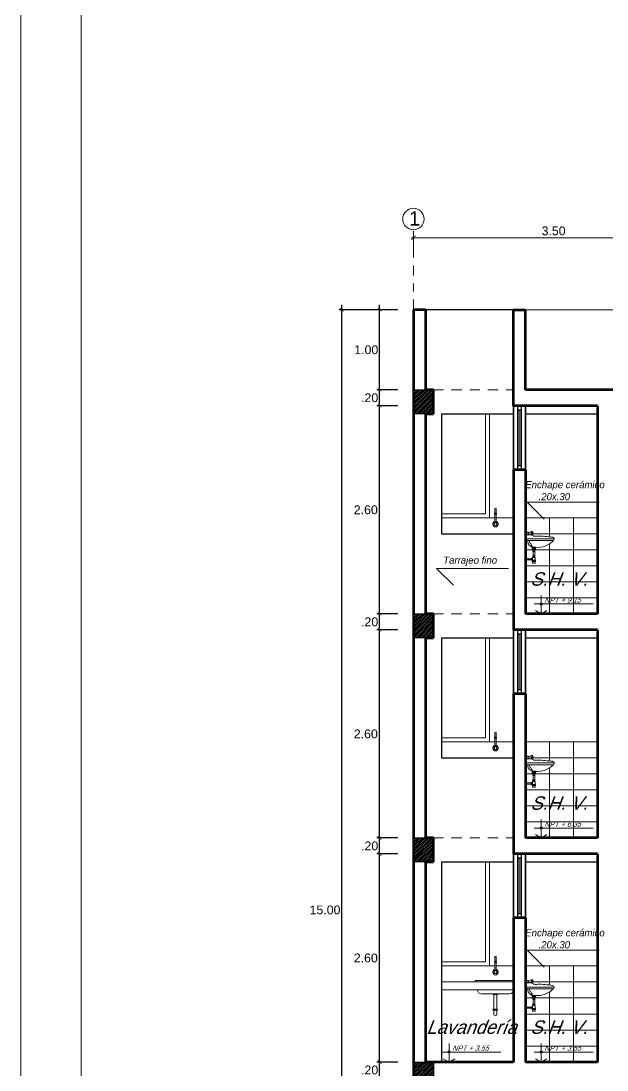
# Model space of a CAD drawing. Header units: millimetres. Extents: x 3779 to 7711, y 1445 to 3132.
# Drawn here: x 3943.88 to 3951.19, y 1457.04 to 1470.15 of the extents above; entities that cross this region are included whole.
import ezdxf

# ---------------------------------------------------------------- set-up
doc = ezdxf.new("R2010")
doc.units = ezdxf.units.MM
doc.header["$PDMODE"] = 3
doc.linetypes.add('DASHDOTX2', pattern=[50.8, 25.4, -12.7, 0, -12.7])
doc.linetypes.add('HIDDEN', pattern=[9.525, 6.35, -3.175])
for name, color, linetype, lineweight in [('cotas', 7, 'Continuous', 5), ('EJES', 20, 'DASHDOTX2', 9), ('pluma 0.0', 33, 'Continuous', 0), ('pluma 1', 1, 'Continuous', 9), ('pluma 1.5', 14, 'Continuous', 15), ('pluma 2', 2, 'Continuous', 20), ('pluma 2.5', 30, 'Continuous', 25), ('pluma 3', 251, 'Continuous', 30), ('pluma 3.5', 253, 'Continuous', 35), ('pluma 8', 98, 'Continuous', 80), ('proyecciones', 32, 'HIDDEN', 9), ('SANITARIOS', 40, 'Continuous', 9), ('TEXTO', 7, 'Continuous', 9), ('TEXTURAS', 35, 'Continuous', 5)]:
    doc.layers.add(name, color=color, linetype=linetype, lineweight=lineweight)
doc.styles.add('nombreambiente', font='stylu.ttf', dxfattribs={"oblique": 20})
doc.styles.get("Standard").update_dxf_attribs({"font": 'arial.ttf'})
doc.styles.add('TIMES', font='arial.ttf', dxfattribs={"height": 0.11})
doc.dimstyles.new('INTERIOR', dxfattribs={"dimtxt": 0.11, "dimasz": 0.0465, "dimexe": 0.0345, "dimexo": 0.195, "dimgap": 0.0295, "dimtad": 2, "dimtih": 1, "dimtoh": 1, "dimzin": 4, "dimdsep": 46, "dimtxsty": 'Standard', "dimblk": 'ARCHTICK', "dimcen": 0, "dimdle": 0.06, "dimclrd": 256, "dimclre": 256, "dimclrt": 256, "dimadec": 0, "dimazin": 0, "dimtfac": 1, "dimtmove": 0, "dimatfit": 3, "dimldrblk": 'ARCHTICK', "dimfxl": 0.0345, "dimtolj": 1, "dimtzin": 0, "dimlwe": 25, "dimarcsym": 0})
doc.dimstyles.new('julio', dxfattribs={"dimtxt": 0.11, "dimasz": 0.057, "dimexe": 0.03, "dimexo": 0.097, "dimgap": 0.0295, "dimtad": 1, "dimzin": 4, "dimdsep": 46, "dimtxsty": 'TIMES', "dimblk": 'ARCHTICK', "dimcen": 0, "dimdle": 0.03, "dimclrd": 256, "dimclre": 256, "dimclrt": 256, "dimadec": 0, "dimazin": 0, "dimtfac": 1, "dimtix": 1, "dimtmove": 2, "dimatfit": 2, "dimldrblk": 'ARCHTICK', "dimfxl": 1, "dimtolj": 1, "dimtzin": 0, "dimlwd": 5, "dimlwe": 5, "dimarcsym": 0})

# ---------------------------------------------------------------- blocks, each defined once
blk = doc.blocks.new('rtrtete')
at = {"layer": 'SANITARIOS', "linetype": 'Continuous'}
for p, q in [((1158.318, 372.94), (1158.335, 372.958)), ((1158.318, 372.94), (1158.329, 372.925)), ((1158.323, 372.945), (1158.335, 372.929)), ((1158.329, 372.951), (1158.36, 372.908)), ((1158.329, 372.925), (1158.342, 372.933)), ((1158.333, 372.908), (1158.433, 372.908)), ((1158.342, 372.958), (1158.386, 372.93)), ((1158.383, 372.913), (1158.413, 372.913)), ((1158.388, 372.948), (1158.407, 372.948)), ((1158.433, 372.821), (1158.433, 372.908)), ((1158.002, 372.847), (1158.002, 372.836)), ((1158.002, 372.847), (1158.433, 372.847)), ((1158.017, 372.821), (1158.433, 372.821)), ((1158.332, 372.722), (1158.358, 372.736))]:
    blk.add_line(p, q, dxfattribs=at)
for points in [[(1158.383, 372.913), (1158.388, 372.948)], [(1158.387, 372.908), (1158.388, 372.913)], [(1158.413, 372.913), (1158.407, 372.948)], [(1158.409, 372.908), (1158.408, 372.913)]]:
    blk.add_lwpolyline(points, dxfattribs=at)
for centre, radius, start, end in [((1158.339, 372.954), 0.005, 57.5679, 135.5431), ((1158.027, 372.847), 0.025, 90, 180), ((1158.017, 372.836), 0.015, 180, 270), ((1158.249, 373.036), 0.317, 222.9576, 276.0537), ((1158.308, 372.447), 0.276, 84.734, 95.266), ((1158.41, 372.72), 0.0768, 129.3168, 178.6564), ((1158.316, 372.81), 0.0844, 299.6379, 7.5369), ((1158.304, 372.822), 0.0714, 323.3073, 359.0777)]:
    blk.add_arc(centre, radius, start, end, dxfattribs=at)
blk.add_open_spline([(1158.023, 372.872), (1158.062, 372.876), (1158.138, 372.883), (1158.233, 372.894), (1158.308, 372.882), (1158.329, 372.905), (1158.333, 372.908)], degree=3, knots=[0.0206676, 0.0206676, 0.0206676, 0.0206676, 0.1385643, 0.2464635, 0.3206752, 0.3362965, 0.3362965, 0.3362965, 0.3362965], dxfattribs=at)
at = {"layer": 'TEXTURAS', "linetype": 'Continuous'}
for p, q in [((1158.282, 372.698), (1158.282, 372.721)), ((1158.283, 372.698), (1158.283, 372.722)), ((1158.285, 372.698), (1158.285, 372.722)), ((1158.287, 372.698), (1158.287, 372.722)), ((1158.289, 372.698), (1158.289, 372.722)), ((1158.294, 372.698), (1158.294, 372.722)), ((1158.299, 372.698), (1158.299, 372.722)), ((1158.308, 372.694), (1158.308, 372.723)), ((1158.316, 372.698), (1158.316, 372.722)), ((1158.321, 372.698), (1158.321, 372.722)), ((1158.326, 372.698), (1158.326, 372.722)), ((1158.328, 372.698), (1158.328, 372.722)), ((1158.331, 372.698), (1158.331, 372.722)), ((1158.332, 372.698), (1158.332, 372.722)), ((1158.333, 372.698), (1158.333, 372.721)), ((1158.329, 372.694), (1158.286, 372.694)), ((1158.286, 372.563), (1158.286, 372.524)), ((1158.291, 372.69), (1158.291, 372.694)), ((1158.291, 372.69), (1158.291, 372.694)), ((1158.291, 372.69), (1158.291, 372.694)), ((1158.291, 372.69), (1158.291, 372.694)), ((1158.291, 372.69), (1158.291, 372.694)), ((1158.324, 372.69), (1158.291, 372.69)), ((1158.324, 372.669), (1158.291, 372.669)), ((1158.291, 372.658), (1158.291, 372.669)), ((1158.291, 372.658), (1158.291, 372.669)), ((1158.291, 372.658), (1158.291, 372.669)), ((1158.291, 372.658), (1158.291, 372.669)), ((1158.291, 372.658), (1158.291, 372.669)), ((1158.324, 372.658), (1158.291, 372.658)), ((1158.324, 372.593), (1158.291, 372.593)), ((1158.291, 372.584), (1158.291, 372.593)), ((1158.291, 372.584), (1158.291, 372.593)), ((1158.291, 372.584), (1158.291, 372.593)), ((1158.291, 372.584), (1158.291, 372.593)), ((1158.291, 372.584), (1158.291, 372.593)), ((1158.324, 372.584), (1158.291, 372.584)), ((1158.324, 372.567), (1158.291, 372.567)), ((1158.292, 372.69), (1158.292, 372.694)), ((1158.292, 372.658), (1158.292, 372.669)), ((1158.292, 372.584), (1158.292, 372.593)), ((1158.293, 372.69), (1158.293, 372.694)), ((1158.293, 372.658), (1158.293, 372.669)), ((1158.293, 372.584), (1158.293, 372.593)), ((1158.293, 372.567), (1158.293, 372.584)), ((1158.295, 372.69), (1158.295, 372.694)), ((1158.295, 372.669), (1158.295, 372.69)), ((1158.32, 372.684), (1158.295, 372.69)), ((1158.32, 372.682), (1158.295, 372.688)), ((1158.32, 372.681), (1158.295, 372.687)), ((1158.32, 372.679), (1158.295, 372.685)), ((1158.32, 372.677), (1158.295, 372.683)), ((1158.32, 372.675), (1158.295, 372.681)), ((1158.32, 372.674), (1158.295, 372.68)), ((1158.32, 372.672), (1158.295, 372.678)), ((1158.32, 372.67), (1158.295, 372.676)), ((1158.319, 372.669), (1158.295, 372.674)), ((1158.312, 372.669), (1158.295, 372.673)), ((1158.304, 372.669), (1158.295, 372.671)), ((1158.295, 372.658), (1158.295, 372.669)), ((1158.297, 372.669), (1158.295, 372.669)), ((1158.295, 372.593), (1158.295, 372.658)), ((1158.295, 372.584), (1158.295, 372.593)), ((1158.297, 372.69), (1158.297, 372.694)), ((1158.297, 372.658), (1158.297, 372.669)), ((1158.297, 372.584), (1158.297, 372.593)), ((1158.3, 372.69), (1158.3, 372.694)), ((1158.3, 372.658), (1158.3, 372.669)), ((1158.3, 372.584), (1158.3, 372.593)), ((1158.32, 372.686), (1158.301, 372.69)), ((1158.304, 372.69), (1158.304, 372.694)), ((1158.304, 372.658), (1158.304, 372.669)), ((1158.304, 372.584), (1158.304, 372.593)), ((1158.32, 372.688), (1158.308, 372.69)), ((1158.311, 372.69), (1158.311, 372.694)), ((1158.311, 372.658), (1158.311, 372.669)), ((1158.311, 372.584), (1158.311, 372.593)), ((1158.315, 372.69), (1158.315, 372.694)), ((1158.315, 372.658), (1158.315, 372.669)), ((1158.315, 372.584), (1158.315, 372.593)), ((1158.32, 372.689), (1158.316, 372.69)), ((1158.318, 372.69), (1158.318, 372.694)), ((1158.318, 372.658), (1158.318, 372.669)), ((1158.318, 372.584), (1158.318, 372.593)), ((1158.32, 372.69), (1158.32, 372.694)), ((1158.32, 372.669), (1158.32, 372.69)), ((1158.32, 372.658), (1158.32, 372.669)), ((1158.32, 372.593), (1158.32, 372.658)), ((1158.32, 372.584), (1158.32, 372.593)), ((1158.322, 372.69), (1158.322, 372.694)), ((1158.322, 372.658), (1158.322, 372.669)), ((1158.322, 372.584), (1158.322, 372.593)), ((1158.322, 372.567), (1158.322, 372.584)), ((1158.323, 372.69), (1158.323, 372.694)), ((1158.323, 372.658), (1158.323, 372.669)), ((1158.323, 372.584), (1158.323, 372.593)), ((1158.324, 372.69), (1158.324, 372.694)), ((1158.324, 372.69), (1158.324, 372.694)), ((1158.324, 372.69), (1158.324, 372.694)), ((1158.324, 372.69), (1158.324, 372.694)), ((1158.324, 372.69), (1158.324, 372.694)), ((1158.324, 372.658), (1158.324, 372.669)), ((1158.324, 372.658), (1158.324, 372.669)), ((1158.324, 372.658), (1158.324, 372.669)), ((1158.324, 372.658), (1158.324, 372.669)), ((1158.324, 372.658), (1158.324, 372.669)), ((1158.324, 372.584), (1158.324, 372.593)), ((1158.324, 372.584), (1158.324, 372.593)), ((1158.324, 372.584), (1158.324, 372.593)), ((1158.324, 372.584), (1158.324, 372.593)), ((1158.324, 372.584), (1158.324, 372.593)), ((1158.329, 372.563), (1158.329, 372.548)), ((1158.333, 372.524), (1158.282, 372.524)), ((1158.282, 372.524), (1158.282, 372.507)), ((1158.333, 372.507), (1158.282, 372.507)), ((1158.283, 372.524), (1158.283, 372.507)), ((1158.283, 372.524), (1158.283, 372.507)), ((1158.284, 372.524), (1158.284, 372.507)), ((1158.285, 372.524), (1158.285, 372.507)), ((1158.286, 372.507), (1158.286, 372.487)), ((1158.288, 372.524), (1158.288, 372.507)), ((1158.291, 372.524), (1158.291, 372.507)), ((1158.324, 372.483), (1158.291, 372.483)), ((1158.295, 372.524), (1158.295, 372.507)), ((1158.302, 372.524), (1158.302, 372.507)), ((1158.313, 372.524), (1158.313, 372.507)), ((1158.32, 372.524), (1158.32, 372.507)), ((1158.324, 372.524), (1158.324, 372.507)), ((1158.327, 372.524), (1158.327, 372.507)), ((1158.337, 372.548), (1158.329, 372.548)), ((1158.329, 372.528), (1158.329, 372.524)), ((1158.337, 372.528), (1158.329, 372.528)), ((1158.329, 372.507), (1158.329, 372.487)), ((1158.33, 372.524), (1158.33, 372.507)), ((1158.331, 372.524), (1158.331, 372.507)), ((1158.332, 372.524), (1158.332, 372.507)), ((1158.333, 372.524), (1158.333, 372.507)), ((1158.333, 372.524), (1158.333, 372.507)), ((1158.337, 372.525), (1158.337, 372.551)), ((1158.346, 372.551), (1158.337, 372.551)), ((1158.337, 372.55), (1158.346, 372.55)), ((1158.337, 372.55), (1158.346, 372.55)), ((1158.337, 372.55), (1158.346, 372.55)), ((1158.337, 372.55), (1158.346, 372.55)), ((1158.337, 372.549), (1158.346, 372.549)), ((1158.337, 372.548), (1158.346, 372.548)), ((1158.337, 372.546), (1158.346, 372.546)), ((1158.337, 372.544), (1158.346, 372.544)), ((1158.337, 372.541), (1158.346, 372.541)), ((1158.337, 372.535), (1158.346, 372.535)), ((1158.337, 372.532), (1158.346, 372.532)), ((1158.337, 372.529), (1158.346, 372.529)), ((1158.337, 372.528), (1158.346, 372.528)), ((1158.337, 372.527), (1158.346, 372.527)), ((1158.337, 372.526), (1158.346, 372.526)), ((1158.337, 372.526), (1158.346, 372.526)), ((1158.337, 372.526), (1158.346, 372.526)), ((1158.337, 372.525), (1158.346, 372.525)), ((1158.346, 372.525), (1158.337, 372.525)), ((1158.433, 372.546), (1158.339, 372.546)), ((1158.433, 372.529), (1158.339, 372.529)), ((1158.346, 372.525), (1158.346, 372.551))]:
    blk.add_line(p, q, dxfattribs=at)
for centre, radius, start, end in [((1158.286, 372.698), 0.00422, 180, 270), ((1158.287, 372.698), 0.00422, 180, 270), ((1158.289, 372.698), 0.00422, 180, 270), ((1158.291, 372.563), 0.00422, 90, 180), ((1158.291, 372.698), 0.00425, 180.1469, 265.1169), ((1158.294, 372.698), 0.00431, 180.48, 261.1585), ((1158.3, 372.698), 0.00631, 177.0101, 218.0642), ((1158.305, 372.698), 0.00631, 177.0101, 218.0642), ((1158.31, 372.698), 0.00631, 321.9358, 2.9899), ((1158.315, 372.698), 0.00631, 321.9358, 2.9899), ((1158.321, 372.698), 0.00431, 278.8415, 359.52), ((1158.324, 372.698), 0.00425, 274.8831, 359.8531), ((1158.324, 372.563), 0.00422, 0, 90), ((1158.326, 372.698), 0.00422, 270, 0), ((1158.328, 372.698), 0.00422, 270, 0), ((1158.329, 372.698), 0.00422, 270, 0), ((1158.291, 372.487), 0.00422, 180, 270), ((1158.324, 372.487), 0.00422, 270, 0), ((1158.344, 372.538), 0.0182, 145.1591, 214.8409)]:
    blk.add_arc(centre, radius, start, end, dxfattribs=at)
blk = doc.blocks.new('ttryt')
at = {"layer": 'pluma 1'}
for p, q in [((1119.289, 393.407), (1118.552, 393.407)), ((1118.64, 393.514), (1118.64, 393.283)), ((1118.64, 393.283), (1118.568, 393.324)), ((1118.64, 393.283), (1118.712, 393.324))]:
    blk.add_line(p, q, dxfattribs=at)
at = {"layer": 'pluma 1', "linetype": 'Continuous'}
blk.add_circle((1118.64, 393.407), 0.015, dxfattribs=at)
blk = doc.blocks.new('_ArchTick')
at = {"color": 0, "linetype": 'ByBlock', "lineweight": 40, "const_width": 0.15}
blk.add_lwpolyline([(-0.5, -0.5), (0.5, 0.5)], dxfattribs=at)
blk = doc.blocks.new('*D650')
at = {"layer": 'cotas', "lineweight": 5, "transparency": 16777216}
for p, q in [((3952.307, 1467.439), (3948.747, 1467.439)), ((3948.777, 1467.236), (3948.777, 1467.469)), ((3952.277, 1467.236), (3952.277, 1467.469))]:
    blk.add_line(p, q, dxfattribs=at)
at = {"layer": 'Defpoints', "color": 0, "transparency": 16777216}
for p in [(3948.777, 1467.439), (3948.777, 1467.139), (3952.277, 1467.139)]:
    blk.add_point(p, dxfattribs=at)
at = {"layer": 'cotas', "lineweight": 5, "transparency": 16777216, "xscale": 0.057, "yscale": 0.057, "zscale": 0.057, "rotation": 180}
blk.add_blockref('_ArchTick', (3948.777, 1467.439), dxfattribs=at)
at = {"layer": 'cotas', "lineweight": 5, "transparency": 16777216, "xscale": 0.057, "yscale": 0.057, "zscale": 0.057}
blk.add_blockref('_ArchTick', (3952.277, 1467.439), dxfattribs=at)
at = {"layer": 'cotas', "transparency": 16777216, "insert": (3950.527, 1467.525), "char_height": 0.11, "attachment_point": 5, "style": 'TIMES'}
blk.add_mtext('\\A1;3.50', dxfattribs=at)
blk = doc.blocks.new('*D731')
at = {"layer": 'cotas', "lineweight": -2, "transparency": 16777216}
blk.add_line((3948.355, 1456.879), (3948.355, 1457.199), dxfattribs=at)
at = {"layer": 'cotas', "lineweight": 25, "transparency": 16777216}
for p, q in [((3948.582, 1457.139), (3948.321, 1457.139)), ((3948.582, 1456.939), (3948.321, 1456.939))]:
    blk.add_line(p, q, dxfattribs=at)
at = {"layer": 'Defpoints', "color": 0, "transparency": 16777216}
for p in [(3948.355, 1457.139), (3948.777, 1457.139), (3948.777, 1456.939)]:
    blk.add_point(p, dxfattribs=at)
at = {"layer": 'cotas', "lineweight": -2, "transparency": 16777216, "xscale": 0.04649999999999999, "yscale": 0.04649999999999999, "zscale": 0.04649999999999999}
for p, rotation in [((3948.355, 1457.139), 90), ((3948.355, 1456.939), 270)]:
    blk.add_blockref('_ArchTick', p, dxfattribs=dict(at, rotation=rotation))
at = {"layer": 'cotas', "transparency": 16777216, "insert": (3948.23, 1457.039), "char_height": 0.11, "attachment_point": 5}
blk.add_mtext('\\A1;.20', dxfattribs=at)
blk = doc.blocks.new('*D732')
at = {"layer": 'cotas', "lineweight": -2, "transparency": 16777216}
blk.add_line((3948.355, 1457.079), (3948.355, 1459.799), dxfattribs=at)
at = {"layer": 'cotas', "lineweight": 25, "transparency": 16777216}
for p, q in [((3948.582, 1459.739), (3948.321, 1459.739)), ((3948.582, 1457.139), (3948.321, 1457.139))]:
    blk.add_line(p, q, dxfattribs=at)
at = {"layer": 'Defpoints', "color": 0, "transparency": 16777216}
for p in [(3948.355, 1459.739), (3948.777, 1459.739), (3948.777, 1457.139)]:
    blk.add_point(p, dxfattribs=at)
at = {"layer": 'cotas', "lineweight": -2, "transparency": 16777216, "xscale": 0.04649999999999999, "yscale": 0.04649999999999999, "zscale": 0.04649999999999999}
for p, rotation in [((3948.355, 1459.739), 90), ((3948.355, 1457.139), 270)]:
    blk.add_blockref('_ArchTick', p, dxfattribs=dict(at, rotation=rotation))
at = {"layer": 'cotas', "transparency": 16777216, "insert": (3948.182, 1458.439), "char_height": 0.11, "attachment_point": 5}
blk.add_mtext('\\A1;2.60', dxfattribs=at)
blk = doc.blocks.new('*D733')
at = {"layer": 'cotas', "lineweight": 25, "transparency": 16777216}
for p, q in [((3948.582, 1459.939), (3948.321, 1459.939)), ((3948.582, 1459.739), (3948.321, 1459.739))]:
    blk.add_line(p, q, dxfattribs=at)
at = {"layer": 'cotas', "lineweight": -2, "transparency": 16777216}
blk.add_line((3948.355, 1459.679), (3948.355, 1459.999), dxfattribs=at)
at = {"layer": 'Defpoints', "color": 0, "transparency": 16777216}
for p in [(3948.355, 1459.939), (3948.777, 1459.939), (3948.777, 1459.739)]:
    blk.add_point(p, dxfattribs=at)
at = {"layer": 'cotas', "lineweight": -2, "transparency": 16777216, "xscale": 0.04649999999999999, "yscale": 0.04649999999999999, "zscale": 0.04649999999999999}
for p, rotation in [((3948.355, 1459.939), 90), ((3948.355, 1459.739), 270)]:
    blk.add_blockref('_ArchTick', p, dxfattribs=dict(at, rotation=rotation))
at = {"layer": 'cotas', "transparency": 16777216, "insert": (3948.23, 1459.839), "char_height": 0.11, "attachment_point": 5}
blk.add_mtext('\\A1;.20', dxfattribs=at)
blk = doc.blocks.new('*D734')
at = {"layer": 'cotas', "lineweight": -2, "transparency": 16777216}
blk.add_line((3948.355, 1459.879), (3948.355, 1462.599), dxfattribs=at)
at = {"layer": 'cotas', "lineweight": 25, "transparency": 16777216}
for p, q in [((3948.582, 1462.539), (3948.321, 1462.539)), ((3948.582, 1459.939), (3948.321, 1459.939))]:
    blk.add_line(p, q, dxfattribs=at)
at = {"layer": 'Defpoints', "color": 0, "transparency": 16777216}
for p in [(3948.355, 1462.539), (3948.777, 1462.539), (3948.777, 1459.939)]:
    blk.add_point(p, dxfattribs=at)
at = {"layer": 'cotas', "lineweight": -2, "transparency": 16777216, "xscale": 0.04649999999999999, "yscale": 0.04649999999999999, "zscale": 0.04649999999999999}
for p, rotation in [((3948.355, 1462.539), 90), ((3948.355, 1459.939), 270)]:
    blk.add_blockref('_ArchTick', p, dxfattribs=dict(at, rotation=rotation))
at = {"layer": 'cotas', "transparency": 16777216, "insert": (3948.182, 1461.239), "char_height": 0.11, "attachment_point": 5}
blk.add_mtext('\\A1;2.60', dxfattribs=at)
blk = doc.blocks.new('*D735')
at = {"layer": 'cotas', "lineweight": 25, "transparency": 16777216}
for p, q in [((3948.582, 1462.739), (3948.321, 1462.739)), ((3948.582, 1462.539), (3948.321, 1462.539))]:
    blk.add_line(p, q, dxfattribs=at)
at = {"layer": 'cotas', "lineweight": -2, "transparency": 16777216}
blk.add_line((3948.355, 1462.479), (3948.355, 1462.799), dxfattribs=at)
at = {"layer": 'Defpoints', "color": 0, "transparency": 16777216}
for p in [(3948.355, 1462.739), (3948.777, 1462.739), (3948.777, 1462.539)]:
    blk.add_point(p, dxfattribs=at)
at = {"layer": 'cotas', "lineweight": -2, "transparency": 16777216, "xscale": 0.04649999999999999, "yscale": 0.04649999999999999, "zscale": 0.04649999999999999}
for p, rotation in [((3948.355, 1462.739), 90), ((3948.355, 1462.539), 270)]:
    blk.add_blockref('_ArchTick', p, dxfattribs=dict(at, rotation=rotation))
at = {"layer": 'cotas', "transparency": 16777216, "insert": (3948.23, 1462.639), "char_height": 0.11, "attachment_point": 5}
blk.add_mtext('\\A1;.20', dxfattribs=at)
blk = doc.blocks.new('*D736')
at = {"layer": 'cotas', "lineweight": 25, "transparency": 16777216}
for p, q in [((3948.582, 1465.339), (3948.321, 1465.339)), ((3948.582, 1462.739), (3948.321, 1462.739))]:
    blk.add_line(p, q, dxfattribs=at)
at = {"layer": 'cotas', "lineweight": -2, "transparency": 16777216}
blk.add_line((3948.355, 1462.679), (3948.355, 1465.399), dxfattribs=at)
at = {"layer": 'Defpoints', "color": 0, "transparency": 16777216}
for p in [(3948.355, 1465.339), (3948.777, 1465.339), (3948.777, 1462.739)]:
    blk.add_point(p, dxfattribs=at)
at = {"layer": 'cotas', "lineweight": -2, "transparency": 16777216, "xscale": 0.04649999999999999, "yscale": 0.04649999999999999, "zscale": 0.04649999999999999}
for p, rotation in [((3948.355, 1465.339), 90), ((3948.355, 1462.739), 270)]:
    blk.add_blockref('_ArchTick', p, dxfattribs=dict(at, rotation=rotation))
at = {"layer": 'cotas', "transparency": 16777216, "insert": (3948.182, 1464.039), "char_height": 0.11, "attachment_point": 5}
blk.add_mtext('\\A1;2.60', dxfattribs=at)
blk = doc.blocks.new('*D737')
at = {"layer": 'cotas', "lineweight": -2, "transparency": 16777216}
blk.add_line((3948.355, 1465.279), (3948.355, 1465.599), dxfattribs=at)
at = {"layer": 'cotas', "lineweight": 25, "transparency": 16777216}
for p, q in [((3948.582, 1465.539), (3948.321, 1465.539)), ((3948.582, 1465.339), (3948.321, 1465.339))]:
    blk.add_line(p, q, dxfattribs=at)
at = {"layer": 'Defpoints', "color": 0, "transparency": 16777216}
for p in [(3948.355, 1465.539), (3948.777, 1465.539), (3948.777, 1465.339)]:
    blk.add_point(p, dxfattribs=at)
at = {"layer": 'cotas', "lineweight": -2, "transparency": 16777216, "xscale": 0.04649999999999999, "yscale": 0.04649999999999999, "zscale": 0.04649999999999999}
for p, rotation in [((3948.355, 1465.539), 90), ((3948.355, 1465.339), 270)]:
    blk.add_blockref('_ArchTick', p, dxfattribs=dict(at, rotation=rotation))
at = {"layer": 'cotas', "transparency": 16777216, "insert": (3948.23, 1465.439), "char_height": 0.11, "attachment_point": 5}
blk.add_mtext('\\A1;.20', dxfattribs=at)
blk = doc.blocks.new('*D738')
at = {"layer": 'cotas', "lineweight": 25, "transparency": 16777216}
for p, q in [((3948.582, 1466.539), (3948.321, 1466.539)), ((3948.582, 1465.539), (3948.321, 1465.539))]:
    blk.add_line(p, q, dxfattribs=at)
at = {"layer": 'cotas', "lineweight": -2, "transparency": 16777216}
blk.add_line((3948.355, 1465.479), (3948.355, 1466.599), dxfattribs=at)
at = {"layer": 'Defpoints', "color": 0, "transparency": 16777216}
for p in [(3948.355, 1466.539), (3948.777, 1466.539), (3948.777, 1465.539)]:
    blk.add_point(p, dxfattribs=at)
at = {"layer": 'cotas', "lineweight": -2, "transparency": 16777216, "xscale": 0.04649999999999999, "yscale": 0.04649999999999999, "zscale": 0.04649999999999999}
for p, rotation in [((3948.355, 1466.539), 90), ((3948.355, 1465.539), 270)]:
    blk.add_blockref('_ArchTick', p, dxfattribs=dict(at, rotation=rotation))
at = {"layer": 'cotas', "transparency": 16777216, "insert": (3948.188, 1466.039), "char_height": 0.11, "attachment_point": 5}
blk.add_mtext('\\A1;1.00', dxfattribs=at)
blk = doc.blocks.new('*D652')
at = {"layer": 'cotas', "lineweight": 25, "transparency": 16777216}
for p, q in [((3948.582, 1466.539), (3947.848, 1466.539)), ((3948.582, 1451.539), (3947.848, 1451.539))]:
    blk.add_line(p, q, dxfattribs=at)
at = {"layer": 'cotas', "lineweight": -2, "transparency": 16777216}
blk.add_line((3947.882, 1451.479), (3947.882, 1466.599), dxfattribs=at)
at = {"layer": 'Defpoints', "color": 0, "transparency": 16777216}
for p in [(3947.882, 1466.539), (3948.777, 1466.539), (3948.777, 1451.539)]:
    blk.add_point(p, dxfattribs=at)
at = {"layer": 'cotas', "lineweight": -2, "transparency": 16777216, "xscale": 0.04649999999999999, "yscale": 0.04649999999999999, "zscale": 0.04649999999999999}
for p, rotation in [((3947.882, 1466.539), 90), ((3947.882, 1451.539), 270)]:
    blk.add_blockref('_ArchTick', p, dxfattribs=dict(at, rotation=rotation))
at = {"layer": 'cotas', "transparency": 16777216, "insert": (3947.673, 1459.039), "char_height": 0.11, "attachment_point": 5}
blk.add_mtext('\\A1;15.00', dxfattribs=at)

msp = doc.modelspace()

# ---------------------------------------------------------------- hatches: boundary and pattern name
at = {"layer": 'TEXTURAS'}
h = msp.add_hatch(dxfattribs=at)
h.set_pattern_fill('LINE', color=256, scale=0.005, angle=45)
h.set_pattern_definition([(45, (-208.865792, 117.239406), (-0.01122532015, 0.01122532015), [])])
h.paths.add_polyline_path([(3949.0267, 1465.5391), (3948.9267, 1465.5391), (3948.7767, 1465.5391), (3948.7767, 1465.2391), (3949.0267, 1465.2391), (3949.0267, 1465.3391)])
h = msp.add_hatch(dxfattribs=at)
h.set_pattern_fill('LINE', color=256, scale=0.005, angle=45)
h.set_pattern_definition([(45, (-208.865792, 114.439406), (-0.01122532015, 0.01122532015), [])])
h.paths.add_polyline_path([(3949.0267, 1462.7391), (3948.9267, 1462.7391), (3948.7767, 1462.7391), (3948.7767, 1462.4391), (3949.0267, 1462.4391), (3949.0267, 1462.5391)])
h = msp.add_hatch(dxfattribs=at)
h.set_pattern_fill('LINE', color=256, scale=0.005, angle=45)
h.set_pattern_definition([(45, (-208.865792, 111.639406), (-0.01122532015, 0.01122532015), [])])
h.paths.add_polyline_path([(3949.0267, 1459.9391), (3948.9267, 1459.9391), (3948.7767, 1459.9391), (3948.7767, 1459.6391), (3949.0267, 1459.6391), (3949.0267, 1459.7391)])
h = msp.add_hatch(dxfattribs=at)
h.set_pattern_fill('LINE', color=256, scale=0.005, angle=45)
h.set_pattern_definition([(45, (-208.865792, 108.839406), (-0.01122532015, 0.01122532015), [])])
h.paths.add_polyline_path([(3949.0267, 1457.1391), (3948.9267, 1457.1391), (3948.7767, 1457.1391), (3948.7767, 1456.8391), (3949.0267, 1456.8391), (3949.0267, 1456.9391)])

# ---------------------------------------------------------------- linework, layer by layer
at = {"layer": 'cotas'}
for points in [[(3943.8761, 1448.6283), (4003.2761, 1448.6283), (4003.2761, 1490.6283), (3943.8761, 1490.6283)], [(3944.6261, 1449.3783), (4002.5261, 1449.3783), (4002.5261, 1489.8783), (3944.6261, 1489.8783)]]:
    msp.add_lwpolyline(points, close=True, dxfattribs=at)
at = {"layer": 'EJES', "ltscale": 0.005}
msp.add_line((3948.7767, 1466.5391), (3948.7767, 1467.5391), dxfattribs=at)
at = {"layer": 'pluma 0.0'}
for p, q in [((3950.1767, 1466.5391), (3954.6517, 1466.5391)), ((3949.6767, 1465.2391), (3949.6767, 1463.9891)), ((3949.7267, 1465.2391), (3949.7267, 1463.9391)), ((3950.0767, 1464.5891), (3950.0767, 1465.2891)), ((3950.1267, 1464.5891), (3950.1267, 1465.2891)), ((3949.6767, 1463.9891), (3949.1267, 1463.9891)), ((3951.0767, 1463.9391), (3950.1767, 1463.9391)), ((3950.4767, 1463.9391), (3950.4767, 1463.7006)), ((3950.7767, 1463.9391), (3950.7767, 1462.7391)), ((3951.0767, 1463.7391), (3950.2465, 1463.7391)), ((3950.4767, 1463.6157), (3950.4767, 1462.7391)), ((3950.2702, 1463.5391), (3950.1767, 1463.5391)), ((3951.0767, 1463.5391), (3950.2912, 1463.5391)), ((3951.0767, 1463.3391), (3950.1767, 1463.3391)), ((3951.0767, 1463.1391), (3950.1767, 1463.1391)), ((3951.0767, 1462.9391), (3950.1767, 1462.9391)), ((3949.6767, 1462.4391), (3949.6767, 1461.1891)), ((3949.7267, 1462.4391), (3949.7267, 1461.1391)), ((3950.0767, 1461.7891), (3950.0767, 1462.4891)), ((3950.1267, 1461.7891), (3950.1267, 1462.4891)), ((3949.6767, 1461.1891), (3949.1267, 1461.1891)), ((3951.0767, 1461.1391), (3950.1767, 1461.1391)), ((3950.4767, 1461.1391), (3950.4767, 1460.9006)), ((3950.7767, 1461.1391), (3950.7767, 1459.9391)), ((3951.0767, 1460.9391), (3950.2465, 1460.9391)), ((3950.2702, 1460.7391), (3950.1767, 1460.7391)), ((3951.0767, 1460.7391), (3950.2912, 1460.7391)), ((3950.4767, 1460.8157), (3950.4767, 1459.9391)), ((3951.0767, 1460.5391), (3950.1767, 1460.5391)), ((3951.0767, 1460.3391), (3950.1767, 1460.3391)), ((3951.0767, 1460.1391), (3950.1767, 1460.1391)), ((3950.0767, 1458.9891), (3950.0767, 1459.6891)), ((3950.1267, 1458.9891), (3950.1267, 1459.6891)), ((3949.6767, 1459.6391), (3949.6767, 1458.3891)), ((3949.7267, 1459.6391), (3949.7267, 1458.3391)), ((3949.6767, 1458.3891), (3949.1267, 1458.3891)), ((3951.0767, 1458.3391), (3950.1767, 1458.3391)), ((3950.4767, 1458.3391), (3950.4767, 1458.1006)), ((3950.7767, 1458.3391), (3950.7767, 1457.1391)), ((3950.1945, 1458.1391), (3950.1767, 1458.1391)), ((3951.0767, 1458.1391), (3950.2465, 1458.1391)), ((3950.4767, 1458.0157), (3950.4767, 1457.1391)), ((3950.2702, 1457.9391), (3950.1767, 1457.9391)), ((3951.0767, 1457.9391), (3950.2912, 1457.9391)), ((3951.0767, 1457.7391), (3950.1767, 1457.7391)), ((3951.0767, 1457.5391), (3950.1767, 1457.5391)), ((3951.0767, 1457.3391), (3950.1767, 1457.3391))]:
    msp.add_line(p, q, dxfattribs=at)
at = {"layer": 'pluma 1'}
for p, q in [((3950.0917, 1464.5891), (3950.0917, 1465.2891)), ((3950.1117, 1464.5891), (3950.1117, 1465.2891)), ((3949.7917, 1463.887), (3949.8117, 1463.887)), ((3950.0917, 1461.7891), (3950.0917, 1462.4891)), ((3950.1117, 1461.7891), (3950.1117, 1462.4891)), ((3949.7917, 1461.087), (3949.8117, 1461.087)), ((3950.0917, 1458.9891), (3950.0917, 1459.6891)), ((3950.1117, 1458.9891), (3950.1117, 1459.6891)), ((3949.7917, 1458.287), (3949.8117, 1458.287)), ((3949.5479, 1458.1591), (3950.0267, 1458.1591)), ((3949.5479, 1458.1391), (3949.5479, 1458.1591)), ((3949.9767, 1457.9899), (3949.6267, 1457.9899)), ((3949.7794, 1457.9836), (3949.7794, 1457.7995)), ((3949.8194, 1457.9836), (3949.8194, 1457.7995)), ((3949.7702, 1457.7878), (3949.7702, 1457.7925)), ((3949.827, 1457.7878), (3949.7702, 1457.7878)), ((3949.7772, 1457.7995), (3949.82, 1457.7995)), ((3949.7794, 1457.7878), (3949.7794, 1457.7388)), ((3949.8194, 1457.7878), (3949.8194, 1457.7388)), ((3949.827, 1457.7925), (3949.827, 1457.7878))]:
    msp.add_line(p, q, dxfattribs=at)
for points in [[(3949.7892, 1463.997), (3949.7892, 1463.987), (3949.8142, 1463.987), (3949.8142, 1463.997)], [(3949.7892, 1461.197), (3949.7892, 1461.187), (3949.8142, 1461.187), (3949.8142, 1461.197)], [(3949.7892, 1458.397), (3949.7892, 1458.387), (3949.8142, 1458.387), (3949.8142, 1458.397)], [(3949.8363, 1457.9899), (3949.7671, 1457.9899), (3949.7671, 1457.985), (3949.8363, 1457.985)]]:
    msp.add_lwpolyline(points, close=True, dxfattribs=at)
for points in [[(3949.8117, 1463.997), (3949.8117, 1464.0489, 1), (3949.7917, 1464.0489), (3949.7917, 1463.997)], [(3949.8117, 1461.197), (3949.8117, 1461.2489, 1), (3949.7917, 1461.2489), (3949.7917, 1461.197)], [(3949.8117, 1458.397), (3949.8117, 1458.4489, 1), (3949.7917, 1458.4489), (3949.7917, 1458.397)]]:
    msp.add_lwpolyline(points, format="xyb", dxfattribs=at)
for points in [[(3949.7917, 1463.8805), (3949.7917, 1463.987)], [(3949.8117, 1463.987), (3949.8117, 1463.8805)], [(3949.7917, 1461.0805), (3949.7917, 1461.187)], [(3949.8117, 1461.187), (3949.8117, 1461.0805)], [(3949.7917, 1458.2805), (3949.7917, 1458.387)], [(3949.8117, 1458.387), (3949.8117, 1458.2805)], [(3949.7725, 1457.985), (3949.7725, 1457.9836), (3949.829, 1457.9836), (3949.829, 1457.985)]]:
    msp.add_lwpolyline(points, dxfattribs=at)
for centre, radius in [((3948.7767, 1467.673), 0.1339), ((3949.8017, 1463.8613), 0.0217), ((3949.8017, 1463.8613), 0.0168), ((3949.8017, 1461.0613), 0.0217), ((3949.8017, 1461.0613), 0.0168), ((3949.8017, 1458.2613), 0.0217), ((3949.8017, 1458.2613), 0.0168)]:
    msp.add_circle(centre, radius, dxfattribs=at)
for centre, radius, start, end in [((3949.8017, 1463.8613), 0.035, 106.60155, 73.39845), ((3949.8017, 1461.0613), 0.035, 106.60155, 73.39845), ((3949.8017, 1458.2613), 0.035, 106.60155, 73.39845), ((3949.6267, 1458.0399), 0.05, 180, 270), ((3949.9767, 1458.0399), 0.05, 270.00437, 359.15866), ((3949.7772, 1457.7925), 0.007, 90, 180), ((3949.7994, 1457.7388), 0.02, 180, 270), ((3949.7994, 1457.7388), 0.02, 270, 360), ((3949.82, 1457.7925), 0.007, 0, 90)]:
    msp.add_arc(centre, radius, start, end, dxfattribs=at)
at = {"layer": 'pluma 1.5'}
for p, q in [((3949.7917, 1463.9391), (3949.1267, 1463.9391)), ((3950.0267, 1463.9391), (3949.8117, 1463.9391)), ((3949.7917, 1461.1391), (3949.1267, 1461.1391)), ((3950.0267, 1461.1391), (3949.8117, 1461.1391)), ((3949.7917, 1458.3391), (3949.1267, 1458.3391)), ((3950.0267, 1458.3391), (3949.8117, 1458.3391))]:
    msp.add_line(p, q, dxfattribs=at)
at = {"layer": 'pluma 2'}
for p, q in [((3950.0267, 1458.1391), (3949.1267, 1458.1391)), ((3950.0267, 1458.0391), (3949.1267, 1458.0391))]:
    msp.add_line(p, q, dxfattribs=at)
at = {"layer": 'pluma 2.5'}
for points in [[(3949.0267, 1465.2391), (3948.7767, 1465.2391), (3948.7767, 1465.5391), (3949.0267, 1465.5391)], [(3950.0767, 1465.2891), (3950.1267, 1465.2891), (3950.1267, 1465.3391), (3950.0767, 1465.3391)], [(3950.0767, 1464.5391), (3950.1267, 1464.5391), (3950.1267, 1464.5891), (3950.0767, 1464.5891)], [(3949.0267, 1462.4391), (3948.7767, 1462.4391), (3948.7767, 1462.7391), (3949.0267, 1462.7391)], [(3950.0767, 1462.4891), (3950.1267, 1462.4891), (3950.1267, 1462.5391), (3950.0767, 1462.5391)], [(3950.0767, 1461.7391), (3950.1267, 1461.7391), (3950.1267, 1461.7891), (3950.0767, 1461.7891)], [(3949.0267, 1459.6391), (3948.7767, 1459.6391), (3948.7767, 1459.9391), (3949.0267, 1459.9391)], [(3950.0767, 1459.6891), (3950.1267, 1459.6891), (3950.1267, 1459.7391), (3950.0767, 1459.7391)], [(3950.0767, 1458.9391), (3950.1267, 1458.9391), (3950.1267, 1458.9891), (3950.0767, 1458.9891)], [(3949.0267, 1456.8391), (3948.7767, 1456.8391), (3948.7767, 1457.1391), (3949.0267, 1457.1391)]]:
    msp.add_lwpolyline(points, close=True, dxfattribs=at)
at = {"layer": 'pluma 3'}
for p, q in [((3950.0267, 1466.5391), (3948.9267, 1466.5391)), ((3949.1267, 1465.2391), (3950.0267, 1465.2391)), ((3949.1267, 1465.2391), (3949.1267, 1463.7391)), ((3950.1767, 1465.2391), (3951.0767, 1465.2391)), ((3949.1267, 1463.7391), (3950.0267, 1463.7391)), ((3949.1267, 1462.4391), (3950.0267, 1462.4391)), ((3949.1267, 1462.4391), (3949.1267, 1460.9391)), ((3950.1767, 1462.4391), (3951.0767, 1462.4391)), ((3949.1267, 1460.9391), (3950.0267, 1460.9391)), ((3949.1267, 1459.6391), (3950.0267, 1459.6391)), ((3949.1267, 1459.6391), (3949.1267, 1457.1391)), ((3950.1767, 1459.6391), (3951.0767, 1459.6391))]:
    msp.add_line(p, q, dxfattribs=at)
at = {"layer": 'pluma 3.5'}
for p, q in [((3950.0267, 1464.5391), (3950.0267, 1465.3391)), ((3950.1767, 1465.3391), (3950.1767, 1464.5391)), ((3950.0267, 1461.7391), (3950.0267, 1462.5391)), ((3950.1767, 1462.5391), (3950.1767, 1461.7391)), ((3950.0267, 1458.9391), (3950.0267, 1459.7391)), ((3950.1767, 1459.7391), (3950.1767, 1458.9391))]:
    msp.add_line(p, q, dxfattribs=at)
at = {"layer": 'pluma 8'}
for p, q in [((3948.7767, 1466.5391), (3948.7767, 1451.5391)), ((3948.9267, 1466.5391), (3948.7767, 1466.5391)), ((3948.9267, 1466.5391), (3948.9267, 1465.5391)), ((3950.0267, 1465.3391), (3950.0267, 1466.5391)), ((3950.0267, 1466.5391), (3950.1767, 1466.5391)), ((3950.1767, 1465.5391), (3950.1767, 1466.5391)), ((3949.0267, 1465.5391), (3948.9267, 1465.5391)), ((3949.0267, 1465.5391), (3948.9267, 1465.5391)), ((3949.0267, 1465.2391), (3949.0267, 1465.5391)), ((3954.6517, 1465.5391), (3950.1767, 1465.5391)), ((3951.0767, 1465.3391), (3950.0267, 1465.3391)), ((3951.0767, 1465.3391), (3951.0767, 1462.7391)), ((3948.9267, 1465.2391), (3948.9267, 1462.7391)), ((3948.9267, 1465.2391), (3949.0267, 1465.2391)), ((3950.0267, 1464.5391), (3950.0267, 1462.5391)), ((3950.1767, 1464.5391), (3950.0267, 1464.5391)), ((3950.1767, 1464.5391), (3950.1767, 1462.7391)), ((3949.0267, 1462.7391), (3948.9267, 1462.7391)), ((3949.0267, 1462.4391), (3949.0267, 1462.7391)), ((3951.0767, 1462.7391), (3950.1767, 1462.7391)), ((3948.9267, 1462.4391), (3948.9267, 1459.9391)), ((3948.9267, 1462.4391), (3949.0267, 1462.4391)), ((3951.0767, 1462.5391), (3950.0267, 1462.5391)), ((3951.0767, 1462.5391), (3951.0767, 1459.9391)), ((3950.0267, 1461.7391), (3950.0267, 1459.7391)), ((3950.1767, 1461.7391), (3950.0267, 1461.7391)), ((3950.1767, 1461.7391), (3950.1767, 1459.9391)), ((3949.0267, 1459.9391), (3948.9267, 1459.9391)), ((3949.0267, 1459.6391), (3949.0267, 1459.9391)), ((3951.0767, 1459.9391), (3950.1767, 1459.9391)), ((3951.0767, 1459.7391), (3950.0267, 1459.7391)), ((3951.0767, 1459.7391), (3951.0767, 1457.1391)), ((3948.9267, 1459.6391), (3948.9267, 1457.1391)), ((3948.9267, 1459.6391), (3949.0267, 1459.6391)), ((3950.1767, 1458.9391), (3950.0267, 1458.9391)), ((3950.0267, 1458.9391), (3950.0267, 1457.1391)), ((3950.1767, 1458.9391), (3950.1767, 1457.1391)), ((3950.0267, 1457.1391), (3948.9267, 1457.1391)), ((3951.0767, 1457.1391), (3950.1767, 1457.1391))]:
    msp.add_line(p, q, dxfattribs=at)
at = {"layer": 'proyecciones', "linetype": 'HIDDEN', "ltscale": 0.02}
for p, q in [((3949.0267, 1465.5391), (3950.0267, 1465.5391)), ((3949.0267, 1462.7391), (3950.0267, 1462.7391)), ((3949.0267, 1459.9391), (3950.0267, 1459.9391))]:
    msp.add_line(p, q, dxfattribs=at)
at = {"layer": 'SANITARIOS'}
msp.add_line((3949.5479, 1458.1391), (3950.0267, 1458.1391), dxfattribs=at)
at = {"layer": 'TEXTURAS'}
for points in [[(3951.0959, 1464.1365), (3950.1959, 1464.1365), (3950.408, 1463.9244)], [(3949.9657, 1463.3081), (3949.0657, 1463.3081), (3949.2779, 1463.0959)], [(3951.0959, 1458.5365), (3950.1959, 1458.5365), (3950.408, 1458.3244)]]:
    msp.add_lwpolyline(points, dxfattribs=at)

# ---------------------------------------------------------------- block references
at = {"layer": 'pluma 1', "linetype": 'Continuous'}
for p in [(2831.7318, 1069.4563), (2831.7318, 1066.6563), (2830.5813, 1063.8563), (2831.7318, 1063.8563)]:
    msp.add_blockref('ttryt', p, dxfattribs=at)
at = {"layer": 'SANITARIOS', "linetype": 'Continuous', "xscale": -0.8293276693304961, "yscale": 0.8293276693304961, "zscale": 0.8293276693304961}
for p in [(4910.8972, 1154.4637), (4910.8972, 1151.6637), (4910.8972, 1148.8637)]:
    msp.add_blockref('rtrtete', p, dxfattribs=at)

# ---------------------------------------------------------------- texts
at = {"layer": 'TEXTO', "color": 5, "insert": (3948.7213, 1467.7712), "char_height": 0.18, "width": 2.597734, "attachment_point": 1}
msp.add_mtext('{\\C7;1}', dxfattribs=at)
at = {"layer": 'TEXTO', "char_height": 0.0896, "width": 2.293656, "attachment_point": 1}
for s, insert in [('{\\fStylus BT|b0|i1|c0|p34;\\C7;Enchape cerámico \\P     .20x.30}', (3950.1732, 1464.3989)), ('{\\fStylus BT|b0|i1|c0|p34;\\C7;Tarrajeo fino}', (3949.1489, 1463.4551)), ('{\\fStylus BT|b0|i1|c0|p34;\\C7;Enchape cerámico \\P     .20x.30}', (3950.1732, 1458.7989))]:
    msp.add_mtext(s, dxfattribs=dict(at, insert=insert))
at = {"layer": 'TEXTO', "attachment_point": 1, "style": 'nombreambiente'}
for s, insert, char_height, width in [('{\\Q21;S.H. V.}', (3950.2365, 1463.259), 0.168, 1.67738), ('{\\Q23;NPT + 9.15}', (3950.4094, 1462.9455), 0.065, 0.790868), ('{\\Q21;S.H. V.}', (3950.2365, 1460.459), 0.168, 1.67738), ('{\\Q23;NPT + 6.35}', (3950.4094, 1460.1455), 0.065, 0.790868), ('{\\Q21;Lavandería}', (3948.9373, 1457.659), 0.168, 1.67738), ('{\\Q21;S.H. V.}', (3950.2365, 1457.659), 0.168, 1.67738), ('{\\Q23;NPT + 3.55}', (3949.2589, 1457.3455), 0.065, 0.790868), ('{\\Q23;NPT + 3.55}', (3950.4094, 1457.3455), 0.065, 0.790868)]:
    msp.add_mtext(s, dxfattribs=dict(at, insert=insert, char_height=char_height, width=width))

# ---------------------------------------------------------------- dimensions: what is measured, and where the dimension line sits
at = {"layer": 'cotas'}
for base, p1, p2, angle, dimstyle, picture, middle in [((3948.7767, 1467.4391), (3952.2767, 1467.1391), (3948.7767, 1467.1391), 180, 'julio', '*D650', (3950.5267, 1467.5248)), ((3947.8825, 1466.5391), (3948.7767, 1451.5391), (3948.7767, 1466.5391), 90, 'INTERIOR', '*D652', (3947.6728, 1459.0391))]:
    dim = msp.add_linear_dim(base=base, p1=p1, p2=p2, angle=angle, dimstyle=dimstyle, dxfattribs=at)
    dim.commit()
    dim.dimension.update_dxf_attribs({"geometry": picture, "text_midpoint": middle})
for base, p1, p2, picture, middle in [((3948.3555, 1466.5391), (3948.7767, 1465.5391), (3948.7767, 1466.5391), '*D738', (3948.1885, 1466.0391)), ((3948.3555, 1465.5391), (3948.7767, 1465.3391), (3948.7767, 1465.5391), '*D737', (3948.2298, 1465.4391)), ((3948.3555, 1465.3391), (3948.7767, 1462.7391), (3948.7767, 1465.3391), '*D736', (3948.1824, 1464.0391)), ((3948.3555, 1462.7391), (3948.7767, 1462.5391), (3948.7767, 1462.7391), '*D735', (3948.2298, 1462.6391)), ((3948.3555, 1462.5391), (3948.7767, 1459.9391), (3948.7767, 1462.5391), '*D734', (3948.1824, 1461.2391)), ((3948.3555, 1459.9391), (3948.7767, 1459.7391), (3948.7767, 1459.9391), '*D733', (3948.2298, 1459.8391)), ((3948.3555, 1459.7391), (3948.7767, 1457.1391), (3948.7767, 1459.7391), '*D732', (3948.1824, 1458.4391)), ((3948.3555, 1457.1391), (3948.7767, 1456.9391), (3948.7767, 1457.1391), '*D731', (3948.2298, 1457.0391))]:
    dim = msp.add_linear_dim(base=base, p1=p1, p2=p2, angle=90, dimstyle='INTERIOR', override={"dimtmove": 1}, dxfattribs=at)
    dim.commit()
    dim.dimension.update_dxf_attribs({"geometry": picture, "text_midpoint": middle})

doc.saveas('drawing.dxf')
